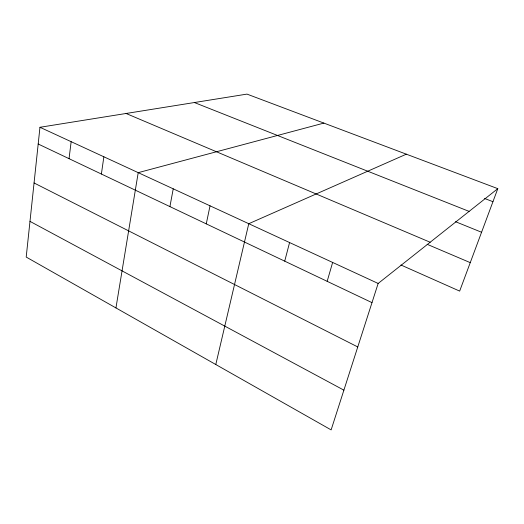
<?xml version="1.0" encoding="UTF-8"?>
<svg xmlns="http://www.w3.org/2000/svg" width="524" height="524" viewBox="0 0 524 524"><rect width="100%" height="100%" fill="white"/><g stroke="black" fill="none" stroke-linecap="round" stroke-linejoin="round"><path stroke-width="0.79" d="M39.962 127.28L26.2 257.061L331.129 429.896L378.151 283.458L497.8 188.653L246.987 94.104L39.962 127.28L378.151 283.458M69.044 158.661L71.153 141.683M101.387 174.034L103.863 156.787M115.948 307.935L138.212 172.651L323.878 123.088M169.92 206.6L173.234 188.823M206.26 223.872L210.039 205.821M215.79 364.521L248.769 223.709L406.342 154.174M284.722 261.155L289.576 242.553M327.166 281.329L332.642 262.439M497.8 188.653L459.659 291.102L400.932 265M484.562 198.458L492.946 201.694M194.391 102.534L469.104 211.388M455.52 221.698L481.569 232.256M126.081 113.479L430.165 242.245M427.184 244.315L470.257 262.635M38.187 144.002L371.994 302.63M34.06 182.961L357.761 346.947M29.986 221.364L343.888 390.151"/></g></svg>
